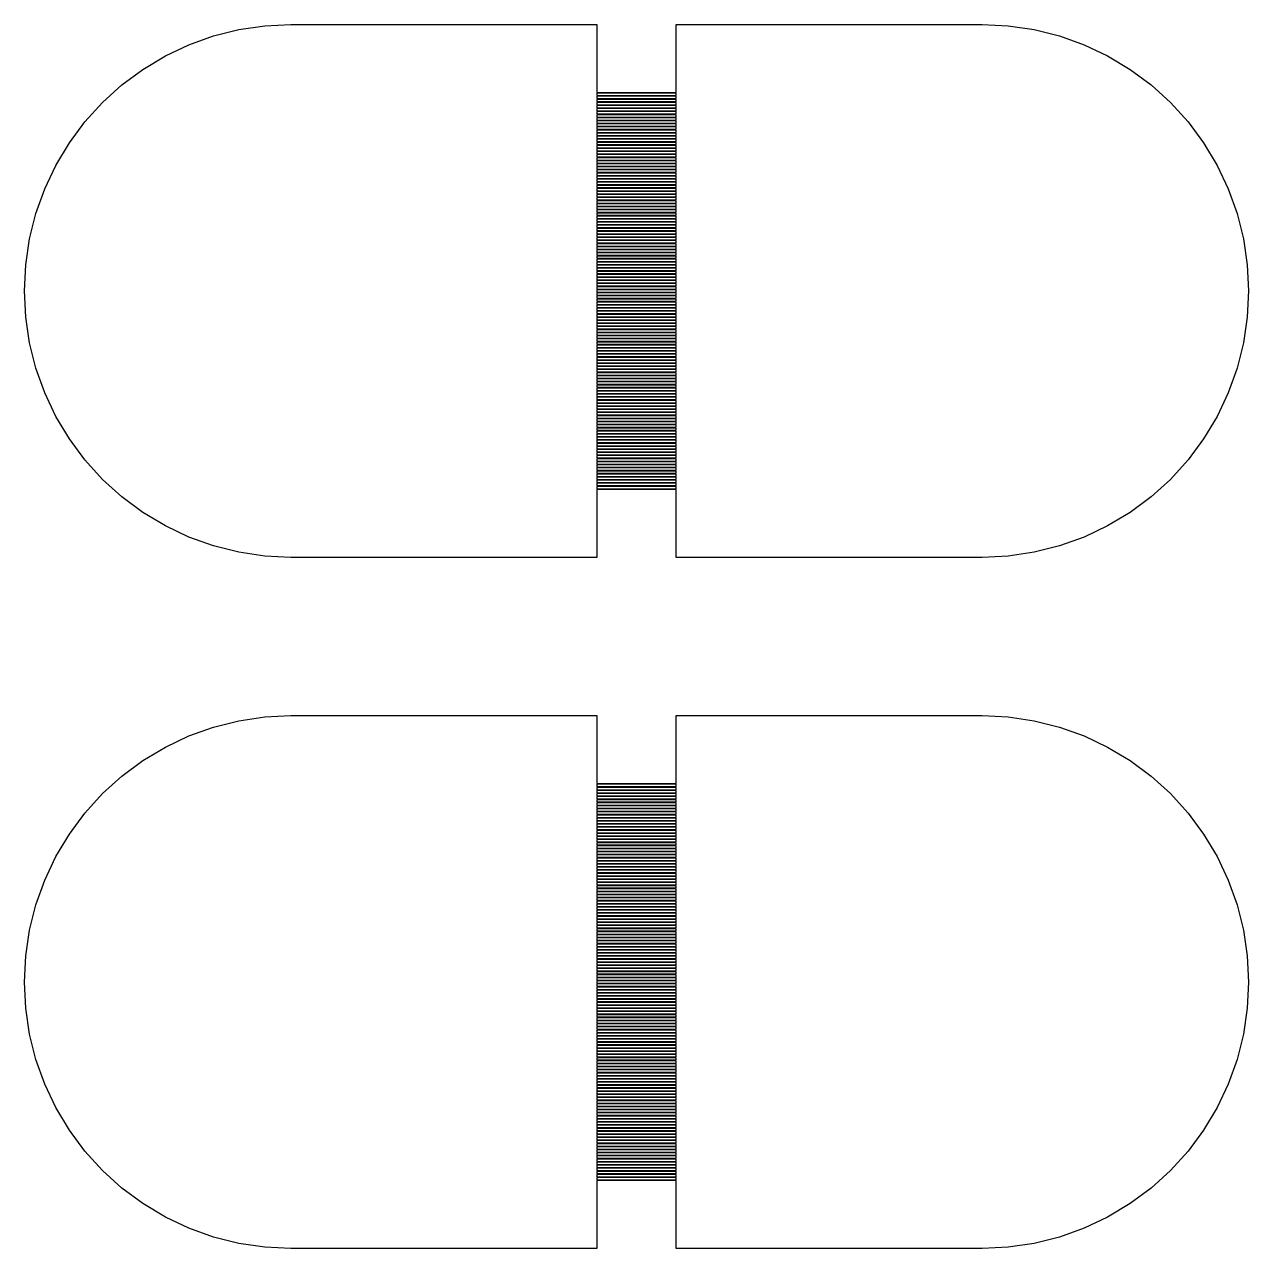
# Model space of a CAD drawing. Extents: x -21 to 129, y -39 to 111.
# Drawn here: x 19.03 to 34.97, y 1.03 to 16.97 of the extents above; entities that cross this region are included whole.
import ezdxf

# ---------------------------------------------------------------- set-up
doc = ezdxf.new("R2010")
doc.units = 0

msp = doc.modelspace()

# ---------------------------------------------------------------- linework, layer by layer
for p, q in [((21.4927, 16.8206), (21.823, 16.9033)), ((21.823, 16.9033), (22.1599, 16.9533)), ((22.1599, 16.9533), (22.5, 16.97)), ((22.5, 16.97), (26.485, 16.97)), ((26.485, 16.97), (26.485, 16.085)), ((27.515, 16.085), (27.515, 16.97)), ((27.515, 16.97), (31.5, 16.97)), ((31.5, 16.97), (31.8401, 16.9533)), ((31.8401, 16.9533), (32.177, 16.9033)), ((32.177, 16.9033), (32.5073, 16.8206)), ((21.1721, 16.7059), (21.4927, 16.8206)), ((32.5073, 16.8206), (32.8279, 16.7059)), ((20.8643, 16.5603), (21.1721, 16.7059)), ((32.8279, 16.7059), (33.1357, 16.5603)), ((20.5722, 16.3852), (20.8643, 16.5603)), ((33.1357, 16.5603), (33.4278, 16.3852)), ((20.2987, 16.1823), (20.5722, 16.3852)), ((33.4278, 16.3852), (33.7013, 16.1823)), ((20.0463, 15.9537), (20.2987, 16.1823)), ((33.7013, 16.1823), (33.9537, 15.9537)), ((19.8177, 15.7013), (20.0463, 15.9537)), ((26.485, 16.085), (27.515, 16.085)), ((27.515, 16.075), (26.485, 16.075)), ((26.485, 16.075), (26.485, 16.045)), ((26.485, 16.045), (27.515, 16.045)), ((27.515, 16.035), (26.485, 16.035)), ((26.485, 16.035), (26.485, 16.005)), ((26.485, 16.005), (27.515, 16.005)), ((27.515, 15.995), (26.485, 15.995)), ((26.485, 15.995), (26.485, 15.965)), ((26.485, 15.965), (27.515, 15.965)), ((27.515, 15.955), (26.485, 15.955)), ((26.485, 15.955), (26.485, 15.925)), ((27.515, 16.045), (27.515, 16.075)), ((27.515, 16.005), (27.515, 16.035)), ((27.515, 15.965), (27.515, 15.995)), ((27.515, 15.925), (27.515, 15.955)), ((33.9537, 15.9537), (34.1823, 15.7013)), ((26.485, 15.925), (27.515, 15.925)), ((27.515, 15.915), (26.485, 15.915)), ((26.485, 15.915), (26.485, 15.885)), ((26.485, 15.885), (27.515, 15.885)), ((27.515, 15.875), (26.485, 15.875)), ((26.485, 15.875), (26.485, 15.845)), ((26.485, 15.845), (27.515, 15.845)), ((27.515, 15.835), (26.485, 15.835)), ((26.485, 15.835), (26.485, 15.805)), ((26.485, 15.805), (27.515, 15.805)), ((27.515, 15.795), (26.485, 15.795)), ((26.485, 15.795), (26.485, 15.765)), ((27.515, 15.885), (27.515, 15.915)), ((27.515, 15.845), (27.515, 15.875)), ((27.515, 15.805), (27.515, 15.835)), ((27.515, 15.765), (27.515, 15.795)), ((19.6148, 15.4278), (19.8177, 15.7013)), ((26.485, 15.765), (27.515, 15.765)), ((27.515, 15.755), (26.485, 15.755)), ((26.485, 15.755), (26.485, 15.725)), ((26.485, 15.725), (27.515, 15.725)), ((27.515, 15.715), (26.485, 15.715)), ((26.485, 15.715), (26.485, 15.685)), ((26.485, 15.685), (27.515, 15.685)), ((27.515, 15.675), (26.485, 15.675)), ((26.485, 15.675), (26.485, 15.645)), ((26.485, 15.645), (27.515, 15.645)), ((27.515, 15.635), (26.485, 15.635)), ((26.485, 15.635), (26.485, 15.605)), ((27.515, 15.725), (27.515, 15.755)), ((27.515, 15.685), (27.515, 15.715)), ((27.515, 15.645), (27.515, 15.675)), ((27.515, 15.605), (27.515, 15.635)), ((34.1823, 15.7013), (34.3852, 15.4278)), ((26.485, 15.605), (27.515, 15.605)), ((27.515, 15.595), (26.485, 15.595)), ((26.485, 15.595), (26.485, 15.565)), ((26.485, 15.565), (27.515, 15.565)), ((27.515, 15.555), (26.485, 15.555)), ((26.485, 15.555), (26.485, 15.525)), ((26.485, 15.525), (27.515, 15.525)), ((27.515, 15.515), (26.485, 15.515)), ((26.485, 15.515), (26.485, 15.485)), ((26.485, 15.485), (27.515, 15.485)), ((27.515, 15.475), (26.485, 15.475)), ((26.485, 15.475), (26.485, 15.445)), ((27.515, 15.565), (27.515, 15.595)), ((27.515, 15.525), (27.515, 15.555)), ((27.515, 15.485), (27.515, 15.515)), ((27.515, 15.445), (27.515, 15.475)), ((19.4397, 15.1357), (19.6148, 15.4278)), ((26.485, 15.445), (27.515, 15.445)), ((27.515, 15.435), (26.485, 15.435)), ((26.485, 15.435), (26.485, 15.405)), ((26.485, 15.405), (27.515, 15.405)), ((27.515, 15.395), (26.485, 15.395)), ((26.485, 15.395), (26.485, 15.365)), ((26.485, 15.365), (27.515, 15.365)), ((27.515, 15.355), (26.485, 15.355)), ((26.485, 15.355), (26.485, 15.325)), ((26.485, 15.325), (27.515, 15.325)), ((27.515, 15.315), (26.485, 15.315)), ((26.485, 15.315), (26.485, 15.285)), ((27.515, 15.405), (27.515, 15.435)), ((27.515, 15.365), (27.515, 15.395)), ((27.515, 15.325), (27.515, 15.355)), ((27.515, 15.285), (27.515, 15.315)), ((34.3852, 15.4278), (34.5603, 15.1357)), ((26.485, 15.285), (27.515, 15.285)), ((27.515, 15.275), (26.485, 15.275)), ((26.485, 15.275), (26.485, 15.245)), ((26.485, 15.245), (27.515, 15.245)), ((27.515, 15.235), (26.485, 15.235)), ((26.485, 15.235), (26.485, 15.205)), ((26.485, 15.205), (27.515, 15.205)), ((27.515, 15.195), (26.485, 15.195)), ((26.485, 15.195), (26.485, 15.165)), ((26.485, 15.165), (27.515, 15.165)), ((27.515, 15.155), (26.485, 15.155)), ((26.485, 15.155), (26.485, 15.125)), ((27.515, 15.245), (27.515, 15.275)), ((27.515, 15.205), (27.515, 15.235)), ((27.515, 15.165), (27.515, 15.195)), ((27.515, 15.125), (27.515, 15.155)), ((19.2941, 14.8279), (19.4397, 15.1357)), ((26.485, 15.125), (27.515, 15.125)), ((27.515, 15.115), (26.485, 15.115)), ((26.485, 15.115), (26.485, 15.085)), ((26.485, 15.085), (27.515, 15.085)), ((27.515, 15.075), (26.485, 15.075)), ((26.485, 15.075), (26.485, 15.045)), ((26.485, 15.045), (27.515, 15.045)), ((27.515, 15.035), (26.485, 15.035)), ((26.485, 15.035), (26.485, 15.005)), ((26.485, 15.005), (27.515, 15.005)), ((27.515, 14.995), (26.485, 14.995)), ((26.485, 14.995), (26.485, 14.965)), ((27.515, 15.085), (27.515, 15.115)), ((27.515, 15.045), (27.515, 15.075)), ((27.515, 15.005), (27.515, 15.035)), ((27.515, 14.965), (27.515, 14.995)), ((34.5603, 15.1357), (34.7059, 14.8279)), ((19.1794, 14.5073), (19.2941, 14.8279)), ((26.485, 14.965), (27.515, 14.965)), ((27.515, 14.955), (26.485, 14.955)), ((26.485, 14.955), (26.485, 14.925)), ((26.485, 14.925), (27.515, 14.925)), ((27.515, 14.915), (26.485, 14.915)), ((26.485, 14.915), (26.485, 14.885)), ((26.485, 14.885), (27.515, 14.885)), ((27.515, 14.875), (26.485, 14.875)), ((26.485, 14.875), (26.485, 14.845)), ((26.485, 14.845), (27.515, 14.845)), ((27.515, 14.835), (26.485, 14.835)), ((26.485, 14.835), (26.485, 14.805)), ((27.515, 14.925), (27.515, 14.955)), ((27.515, 14.885), (27.515, 14.915)), ((27.515, 14.845), (27.515, 14.875)), ((27.515, 14.805), (27.515, 14.835)), ((34.7059, 14.8279), (34.8206, 14.5073)), ((26.485, 14.805), (27.515, 14.805)), ((27.515, 14.795), (26.485, 14.795)), ((26.485, 14.795), (26.485, 14.765)), ((26.485, 14.765), (27.515, 14.765)), ((27.515, 14.755), (26.485, 14.755)), ((26.485, 14.755), (26.485, 14.725)), ((26.485, 14.725), (27.515, 14.725)), ((27.515, 14.715), (26.485, 14.715)), ((26.485, 14.715), (26.485, 14.685)), ((26.485, 14.685), (27.515, 14.685)), ((27.515, 14.675), (26.485, 14.675)), ((26.485, 14.675), (26.485, 14.645)), ((27.515, 14.765), (27.515, 14.795)), ((27.515, 14.725), (27.515, 14.755)), ((27.515, 14.685), (27.515, 14.715)), ((27.515, 14.645), (27.515, 14.675)), ((19.0967, 14.177), (19.1794, 14.5073)), ((26.485, 14.645), (27.515, 14.645)), ((27.515, 14.635), (26.485, 14.635)), ((26.485, 14.635), (26.485, 14.605)), ((26.485, 14.605), (27.515, 14.605)), ((27.515, 14.595), (26.485, 14.595)), ((26.485, 14.595), (26.485, 14.565)), ((26.485, 14.565), (27.515, 14.565)), ((27.515, 14.555), (26.485, 14.555)), ((26.485, 14.555), (26.485, 14.525)), ((26.485, 14.525), (27.515, 14.525)), ((27.515, 14.515), (26.485, 14.515)), ((26.485, 14.515), (26.485, 14.485)), ((27.515, 14.605), (27.515, 14.635)), ((27.515, 14.565), (27.515, 14.595)), ((27.515, 14.525), (27.515, 14.555)), ((27.515, 14.485), (27.515, 14.515)), ((34.8206, 14.5073), (34.9033, 14.177)), ((26.485, 14.485), (27.515, 14.485)), ((27.515, 14.475), (26.485, 14.475)), ((26.485, 14.475), (26.485, 14.445)), ((26.485, 14.445), (27.515, 14.445)), ((27.515, 14.435), (26.485, 14.435)), ((26.485, 14.435), (26.485, 14.405)), ((26.485, 14.405), (27.515, 14.405)), ((27.515, 14.395), (26.485, 14.395)), ((26.485, 14.395), (26.485, 14.365)), ((26.485, 14.365), (27.515, 14.365)), ((27.515, 14.355), (26.485, 14.355)), ((26.485, 14.355), (26.485, 14.325)), ((27.515, 14.445), (27.515, 14.475)), ((27.515, 14.405), (27.515, 14.435)), ((27.515, 14.365), (27.515, 14.395)), ((27.515, 14.325), (27.515, 14.355)), ((26.485, 14.325), (27.515, 14.325)), ((27.515, 14.315), (26.485, 14.315)), ((26.485, 14.315), (26.485, 14.285)), ((26.485, 14.285), (27.515, 14.285)), ((27.515, 14.275), (26.485, 14.275)), ((26.485, 14.275), (26.485, 14.245)), ((26.485, 14.245), (27.515, 14.245)), ((27.515, 14.235), (26.485, 14.235)), ((26.485, 14.235), (26.485, 14.205)), ((26.485, 14.205), (27.515, 14.205)), ((27.515, 14.195), (26.485, 14.195)), ((26.485, 14.195), (26.485, 14.165)), ((27.515, 14.285), (27.515, 14.315)), ((27.515, 14.245), (27.515, 14.275)), ((27.515, 14.205), (27.515, 14.235)), ((27.515, 14.165), (27.515, 14.195)), ((19.0467, 13.8401), (19.0967, 14.177)), ((26.485, 14.165), (27.515, 14.165)), ((27.515, 14.155), (26.485, 14.155)), ((26.485, 14.155), (26.485, 14.125)), ((26.485, 14.125), (27.515, 14.125)), ((27.515, 14.115), (26.485, 14.115)), ((26.485, 14.115), (26.485, 14.085)), ((26.485, 14.085), (27.515, 14.085)), ((27.515, 14.075), (26.485, 14.075)), ((26.485, 14.075), (26.485, 14.045)), ((26.485, 14.045), (27.515, 14.045)), ((27.515, 14.035), (26.485, 14.035)), ((26.485, 14.035), (26.485, 14.005)), ((27.515, 14.125), (27.515, 14.155)), ((27.515, 14.085), (27.515, 14.115)), ((27.515, 14.045), (27.515, 14.075)), ((27.515, 14.005), (27.515, 14.035)), ((34.9033, 14.177), (34.9533, 13.8401)), ((26.485, 14.005), (27.515, 14.005)), ((27.515, 13.995), (26.485, 13.995)), ((26.485, 13.995), (26.485, 13.965)), ((26.485, 13.965), (27.515, 13.965)), ((27.515, 13.955), (26.485, 13.955)), ((26.485, 13.955), (26.485, 13.925)), ((26.485, 13.925), (27.515, 13.925)), ((27.515, 13.915), (26.485, 13.915)), ((26.485, 13.915), (26.485, 13.885)), ((26.485, 13.885), (27.515, 13.885)), ((27.515, 13.875), (26.485, 13.875)), ((26.485, 13.875), (26.485, 13.845)), ((27.515, 13.965), (27.515, 13.995)), ((27.515, 13.925), (27.515, 13.955)), ((27.515, 13.885), (27.515, 13.915)), ((27.515, 13.845), (27.515, 13.875)), ((19.03, 13.5), (19.0467, 13.8401)), ((26.485, 13.845), (27.515, 13.845)), ((27.515, 13.835), (26.485, 13.835)), ((26.485, 13.835), (26.485, 13.805)), ((26.485, 13.805), (27.515, 13.805)), ((27.515, 13.795), (26.485, 13.795)), ((26.485, 13.795), (26.485, 13.765)), ((26.485, 13.765), (27.515, 13.765)), ((27.515, 13.755), (26.485, 13.755)), ((26.485, 13.755), (26.485, 13.725)), ((26.485, 13.725), (27.515, 13.725)), ((27.515, 13.715), (26.485, 13.715)), ((26.485, 13.715), (26.485, 13.685)), ((27.515, 13.805), (27.515, 13.835)), ((27.515, 13.765), (27.515, 13.795)), ((27.515, 13.725), (27.515, 13.755)), ((27.515, 13.685), (27.515, 13.715)), ((34.9533, 13.8401), (34.97, 13.5)), ((26.485, 13.685), (27.515, 13.685)), ((27.515, 13.675), (26.485, 13.675)), ((26.485, 13.675), (26.485, 13.645)), ((26.485, 13.645), (27.515, 13.645)), ((27.515, 13.635), (26.485, 13.635)), ((26.485, 13.635), (26.485, 13.605)), ((26.485, 13.605), (27.515, 13.605)), ((27.515, 13.595), (26.485, 13.595)), ((26.485, 13.595), (26.485, 13.565)), ((26.485, 13.565), (27.515, 13.565)), ((27.515, 13.555), (26.485, 13.555)), ((26.485, 13.555), (26.485, 13.525)), ((27.515, 13.645), (27.515, 13.675)), ((27.515, 13.605), (27.515, 13.635)), ((27.515, 13.565), (27.515, 13.595)), ((27.515, 13.525), (27.515, 13.555)), ((19.0467, 13.1599), (19.03, 13.5)), ((26.485, 13.525), (27.515, 13.525)), ((27.515, 13.515), (26.485, 13.515)), ((26.485, 13.515), (26.485, 13.485)), ((26.485, 13.485), (27.515, 13.485)), ((27.515, 13.475), (26.485, 13.475)), ((26.485, 13.475), (26.485, 13.445)), ((26.485, 13.445), (27.515, 13.445)), ((27.515, 13.435), (26.485, 13.435)), ((26.485, 13.435), (26.485, 13.405)), ((26.485, 13.405), (27.515, 13.405)), ((27.515, 13.395), (26.485, 13.395)), ((26.485, 13.395), (26.485, 13.365)), ((27.515, 13.485), (27.515, 13.515)), ((27.515, 13.445), (27.515, 13.475)), ((27.515, 13.405), (27.515, 13.435)), ((27.515, 13.365), (27.515, 13.395)), ((34.97, 13.5), (34.9533, 13.1599)), ((26.485, 13.365), (27.515, 13.365)), ((27.515, 13.355), (26.485, 13.355)), ((26.485, 13.355), (26.485, 13.325)), ((26.485, 13.325), (27.515, 13.325)), ((27.515, 13.315), (26.485, 13.315)), ((26.485, 13.315), (26.485, 13.285)), ((26.485, 13.285), (27.515, 13.285)), ((27.515, 13.275), (26.485, 13.275)), ((26.485, 13.275), (26.485, 13.245)), ((26.485, 13.245), (27.515, 13.245)), ((27.515, 13.235), (26.485, 13.235)), ((26.485, 13.235), (26.485, 13.205)), ((27.515, 13.325), (27.515, 13.355)), ((27.515, 13.285), (27.515, 13.315)), ((27.515, 13.245), (27.515, 13.275)), ((27.515, 13.205), (27.515, 13.235)), ((19.0967, 12.823), (19.0467, 13.1599)), ((26.485, 13.205), (27.515, 13.205)), ((27.515, 13.195), (26.485, 13.195)), ((26.485, 13.195), (26.485, 13.165)), ((26.485, 13.165), (27.515, 13.165)), ((27.515, 13.155), (26.485, 13.155)), ((26.485, 13.155), (26.485, 13.125)), ((26.485, 13.125), (27.515, 13.125)), ((27.515, 13.115), (26.485, 13.115)), ((26.485, 13.115), (26.485, 13.085)), ((26.485, 13.085), (27.515, 13.085)), ((27.515, 13.075), (26.485, 13.075)), ((26.485, 13.075), (26.485, 13.045)), ((27.515, 13.165), (27.515, 13.195)), ((27.515, 13.125), (27.515, 13.155)), ((27.515, 13.085), (27.515, 13.115)), ((27.515, 13.045), (27.515, 13.075)), ((34.9533, 13.1599), (34.9033, 12.823)), ((26.485, 13.045), (27.515, 13.045)), ((27.515, 13.035), (26.485, 13.035)), ((26.485, 13.035), (26.485, 13.005)), ((26.485, 13.005), (27.515, 13.005)), ((27.515, 12.995), (26.485, 12.995)), ((26.485, 12.995), (26.485, 12.965)), ((26.485, 12.965), (27.515, 12.965)), ((27.515, 12.955), (26.485, 12.955)), ((26.485, 12.955), (26.485, 12.925)), ((26.485, 12.925), (27.515, 12.925)), ((27.515, 12.915), (26.485, 12.915)), ((26.485, 12.915), (26.485, 12.885)), ((27.515, 13.005), (27.515, 13.035)), ((27.515, 12.965), (27.515, 12.995)), ((27.515, 12.925), (27.515, 12.955)), ((27.515, 12.885), (27.515, 12.915)), ((19.1794, 12.4927), (19.0967, 12.823)), ((26.485, 12.885), (27.515, 12.885)), ((27.515, 12.875), (26.485, 12.875)), ((26.485, 12.875), (26.485, 12.845)), ((26.485, 12.845), (27.515, 12.845)), ((27.515, 12.835), (26.485, 12.835)), ((26.485, 12.835), (26.485, 12.805)), ((26.485, 12.805), (27.515, 12.805)), ((27.515, 12.795), (26.485, 12.795)), ((26.485, 12.795), (26.485, 12.765)), ((26.485, 12.765), (27.515, 12.765)), ((27.515, 12.755), (26.485, 12.755)), ((26.485, 12.755), (26.485, 12.725)), ((27.515, 12.845), (27.515, 12.875)), ((27.515, 12.805), (27.515, 12.835)), ((27.515, 12.765), (27.515, 12.795)), ((27.515, 12.725), (27.515, 12.755)), ((34.9033, 12.823), (34.8206, 12.4927)), ((26.485, 12.725), (27.515, 12.725)), ((27.515, 12.715), (26.485, 12.715)), ((26.485, 12.715), (26.485, 12.685)), ((26.485, 12.685), (27.515, 12.685)), ((27.515, 12.675), (26.485, 12.675)), ((26.485, 12.675), (26.485, 12.645)), ((26.485, 12.645), (27.515, 12.645)), ((27.515, 12.635), (26.485, 12.635)), ((26.485, 12.635), (26.485, 12.605)), ((26.485, 12.605), (27.515, 12.605)), ((27.515, 12.595), (26.485, 12.595)), ((26.485, 12.595), (26.485, 12.565)), ((27.515, 12.685), (27.515, 12.715)), ((27.515, 12.645), (27.515, 12.675)), ((27.515, 12.605), (27.515, 12.635)), ((27.515, 12.565), (27.515, 12.595)), ((19.2941, 12.1721), (19.1794, 12.4927)), ((26.485, 12.565), (27.515, 12.565)), ((27.515, 12.555), (26.485, 12.555)), ((26.485, 12.555), (26.485, 12.525)), ((26.485, 12.525), (27.515, 12.525)), ((27.515, 12.515), (26.485, 12.515)), ((26.485, 12.515), (26.485, 12.485)), ((26.485, 12.485), (27.515, 12.485)), ((27.515, 12.475), (26.485, 12.475)), ((26.485, 12.475), (26.485, 12.445)), ((26.485, 12.445), (27.515, 12.445)), ((27.515, 12.435), (26.485, 12.435)), ((26.485, 12.435), (26.485, 12.405)), ((27.515, 12.525), (27.515, 12.555)), ((27.515, 12.485), (27.515, 12.515)), ((27.515, 12.445), (27.515, 12.475)), ((27.515, 12.405), (27.515, 12.435)), ((34.8206, 12.4927), (34.7059, 12.1721)), ((26.485, 12.405), (27.515, 12.405)), ((27.515, 12.395), (26.485, 12.395)), ((26.485, 12.395), (26.485, 12.365)), ((26.485, 12.365), (27.515, 12.365)), ((27.515, 12.355), (26.485, 12.355)), ((26.485, 12.355), (26.485, 12.325)), ((26.485, 12.325), (27.515, 12.325)), ((27.515, 12.315), (26.485, 12.315)), ((26.485, 12.315), (26.485, 12.285)), ((26.485, 12.285), (27.515, 12.285)), ((27.515, 12.275), (26.485, 12.275)), ((26.485, 12.275), (26.485, 12.245)), ((27.515, 12.365), (27.515, 12.395)), ((27.515, 12.325), (27.515, 12.355)), ((27.515, 12.285), (27.515, 12.315)), ((27.515, 12.245), (27.515, 12.275)), ((19.4397, 11.8643), (19.2941, 12.1721)), ((26.485, 12.245), (27.515, 12.245)), ((27.515, 12.235), (26.485, 12.235)), ((26.485, 12.235), (26.485, 12.205)), ((26.485, 12.205), (27.515, 12.205)), ((27.515, 12.195), (26.485, 12.195)), ((26.485, 12.195), (26.485, 12.165)), ((26.485, 12.165), (27.515, 12.165)), ((27.515, 12.155), (26.485, 12.155)), ((26.485, 12.155), (26.485, 12.125)), ((26.485, 12.125), (27.515, 12.125)), ((27.515, 12.115), (26.485, 12.115)), ((26.485, 12.115), (26.485, 12.085)), ((27.515, 12.205), (27.515, 12.235)), ((27.515, 12.165), (27.515, 12.195)), ((27.515, 12.125), (27.515, 12.155)), ((27.515, 12.085), (27.515, 12.115)), ((34.7059, 12.1721), (34.5603, 11.8643)), ((26.485, 12.085), (27.515, 12.085)), ((27.515, 12.075), (26.485, 12.075)), ((26.485, 12.075), (26.485, 12.045)), ((26.485, 12.045), (27.515, 12.045)), ((27.515, 12.035), (26.485, 12.035)), ((26.485, 12.035), (26.485, 12.005)), ((26.485, 12.005), (27.515, 12.005)), ((27.515, 11.995), (26.485, 11.995)), ((26.485, 11.995), (26.485, 11.965)), ((26.485, 11.965), (27.515, 11.965)), ((27.515, 11.955), (26.485, 11.955)), ((26.485, 11.955), (26.485, 11.925)), ((27.515, 12.045), (27.515, 12.075)), ((27.515, 12.005), (27.515, 12.035)), ((27.515, 11.965), (27.515, 11.995)), ((27.515, 11.925), (27.515, 11.955)), ((19.6148, 11.5722), (19.4397, 11.8643)), ((26.485, 11.925), (27.515, 11.925)), ((27.515, 11.915), (26.485, 11.915)), ((26.485, 11.915), (26.485, 11.885)), ((26.485, 11.885), (27.515, 11.885)), ((27.515, 11.875), (26.485, 11.875)), ((26.485, 11.875), (26.485, 11.845)), ((26.485, 11.845), (27.515, 11.845)), ((27.515, 11.835), (26.485, 11.835)), ((26.485, 11.835), (26.485, 11.805)), ((26.485, 11.805), (27.515, 11.805)), ((27.515, 11.885), (27.515, 11.915)), ((27.515, 11.845), (27.515, 11.875)), ((27.515, 11.805), (27.515, 11.835)), ((34.5603, 11.8643), (34.3852, 11.5722)), ((27.515, 11.795), (26.485, 11.795)), ((26.485, 11.795), (26.485, 11.765)), ((26.485, 11.765), (27.515, 11.765)), ((27.515, 11.755), (26.485, 11.755)), ((26.485, 11.755), (26.485, 11.725)), ((26.485, 11.725), (27.515, 11.725)), ((27.515, 11.715), (26.485, 11.715)), ((26.485, 11.715), (26.485, 11.685)), ((26.485, 11.685), (27.515, 11.685)), ((27.515, 11.675), (26.485, 11.675)), ((26.485, 11.675), (26.485, 11.645)), ((26.485, 11.645), (27.515, 11.645)), ((27.515, 11.765), (27.515, 11.795)), ((27.515, 11.725), (27.515, 11.755)), ((27.515, 11.685), (27.515, 11.715)), ((27.515, 11.645), (27.515, 11.675)), ((19.8177, 11.2987), (19.6148, 11.5722)), ((27.515, 11.635), (26.485, 11.635)), ((26.485, 11.635), (26.485, 11.605)), ((26.485, 11.605), (27.515, 11.605)), ((27.515, 11.595), (26.485, 11.595)), ((26.485, 11.595), (26.485, 11.565)), ((26.485, 11.565), (27.515, 11.565)), ((27.515, 11.555), (26.485, 11.555)), ((26.485, 11.555), (26.485, 11.525)), ((26.485, 11.525), (27.515, 11.525)), ((27.515, 11.515), (26.485, 11.515)), ((26.485, 11.515), (26.485, 11.485)), ((26.485, 11.485), (27.515, 11.485)), ((27.515, 11.605), (27.515, 11.635)), ((27.515, 11.565), (27.515, 11.595)), ((27.515, 11.525), (27.515, 11.555)), ((27.515, 11.485), (27.515, 11.515)), ((34.3852, 11.5722), (34.1823, 11.2987)), ((27.515, 11.475), (26.485, 11.475)), ((26.485, 11.475), (26.485, 11.445)), ((26.485, 11.445), (27.515, 11.445)), ((27.515, 11.435), (26.485, 11.435)), ((26.485, 11.435), (26.485, 11.405)), ((26.485, 11.405), (27.515, 11.405)), ((27.515, 11.395), (26.485, 11.395)), ((26.485, 11.395), (26.485, 11.365)), ((26.485, 11.365), (27.515, 11.365)), ((27.515, 11.355), (26.485, 11.355)), ((26.485, 11.355), (26.485, 11.325)), ((26.485, 11.325), (27.515, 11.325)), ((27.515, 11.445), (27.515, 11.475)), ((27.515, 11.405), (27.515, 11.435)), ((27.515, 11.365), (27.515, 11.395)), ((27.515, 11.325), (27.515, 11.355)), ((20.0463, 11.0463), (19.8177, 11.2987)), ((27.515, 11.315), (26.485, 11.315)), ((26.485, 11.315), (26.485, 11.285)), ((26.485, 11.285), (27.515, 11.285)), ((27.515, 11.275), (26.485, 11.275)), ((26.485, 11.275), (26.485, 11.245)), ((26.485, 11.245), (27.515, 11.245)), ((27.515, 11.235), (26.485, 11.235)), ((26.485, 11.235), (26.485, 11.205)), ((26.485, 11.205), (27.515, 11.205)), ((27.515, 11.195), (26.485, 11.195)), ((26.485, 11.195), (26.485, 11.165)), ((26.485, 11.165), (27.515, 11.165)), ((27.515, 11.285), (27.515, 11.315)), ((27.515, 11.245), (27.515, 11.275)), ((27.515, 11.205), (27.515, 11.235)), ((27.515, 11.165), (27.515, 11.195)), ((34.1823, 11.2987), (33.9537, 11.0463)), ((20.2987, 10.8177), (20.0463, 11.0463)), ((27.515, 11.155), (26.485, 11.155)), ((26.485, 11.155), (26.485, 11.125)), ((26.485, 11.125), (27.515, 11.125)), ((27.515, 11.115), (26.485, 11.115)), ((26.485, 11.115), (26.485, 11.085)), ((26.485, 11.085), (27.515, 11.085)), ((27.515, 11.075), (26.485, 11.075)), ((26.485, 11.075), (26.485, 11.045)), ((26.485, 11.045), (27.515, 11.045)), ((27.515, 11.035), (26.485, 11.035)), ((26.485, 11.035), (26.485, 11.005)), ((26.485, 11.005), (27.515, 11.005)), ((27.515, 11.125), (27.515, 11.155)), ((27.515, 11.085), (27.515, 11.115)), ((27.515, 11.045), (27.515, 11.075)), ((27.515, 11.005), (27.515, 11.035)), ((33.9537, 11.0463), (33.7013, 10.8177)), ((27.515, 10.995), (26.485, 10.995)), ((26.485, 10.995), (26.485, 10.965)), ((26.485, 10.965), (27.515, 10.965)), ((27.515, 10.955), (26.485, 10.955)), ((26.485, 10.955), (26.485, 10.925)), ((26.485, 10.925), (27.515, 10.925)), ((27.515, 10.915), (26.485, 10.915)), ((26.485, 10.915), (26.485, 10.03)), ((27.515, 10.965), (27.515, 10.995)), ((27.515, 10.925), (27.515, 10.955)), ((27.515, 10.03), (27.515, 10.915)), ((20.5722, 10.6148), (20.2987, 10.8177)), ((33.7013, 10.8177), (33.4278, 10.6148)), ((20.8643, 10.4397), (20.5722, 10.6148)), ((33.4278, 10.6148), (33.1357, 10.4397)), ((21.1721, 10.2941), (20.8643, 10.4397)), ((33.1357, 10.4397), (32.8279, 10.2941)), ((21.4927, 10.1794), (21.1721, 10.2941)), ((32.8279, 10.2941), (32.5073, 10.1794)), ((21.823, 10.0967), (21.4927, 10.1794)), ((22.1599, 10.0467), (21.823, 10.0967)), ((22.5, 10.03), (22.1599, 10.0467)), ((31.8401, 10.0467), (31.5, 10.03)), ((32.177, 10.0967), (31.8401, 10.0467)), ((32.5073, 10.1794), (32.177, 10.0967)), ((26.485, 10.03), (22.5, 10.03)), ((31.5, 10.03), (27.515, 10.03)), ((21.1721, 7.70586), (21.4927, 7.82057)), ((21.4927, 7.82057), (21.823, 7.90332)), ((21.823, 7.90332), (22.1599, 7.95328)), ((22.1599, 7.95328), (22.5, 7.96999)), ((22.5, 7.96999), (26.485, 7.96999)), ((26.485, 7.96999), (26.485, 7.08499)), ((27.515, 7.08499), (27.515, 7.96999)), ((27.515, 7.96999), (31.5, 7.96999)), ((31.5, 7.96999), (31.8401, 7.95328)), ((31.8401, 7.95328), (32.177, 7.90332)), ((32.177, 7.90332), (32.5073, 7.82057)), ((32.5073, 7.82057), (32.8279, 7.70586)), ((20.8643, 7.56026), (21.1721, 7.70586)), ((32.8279, 7.70586), (33.1357, 7.56026)), ((20.5722, 7.38519), (20.8643, 7.56026)), ((33.1357, 7.56026), (33.4278, 7.38519)), ((20.2987, 7.18234), (20.5722, 7.38519)), ((33.4278, 7.38519), (33.7013, 7.18234)), ((20.0463, 6.95366), (20.2987, 7.18234)), ((33.7013, 7.18234), (33.9537, 6.95366)), ((26.485, 7.08499), (27.515, 7.08499)), ((27.515, 7.075), (26.485, 7.075)), ((26.485, 7.075), (26.485, 7.045)), ((26.485, 7.045), (27.515, 7.045)), ((27.515, 7.03499), (26.485, 7.03499)), ((26.485, 7.03499), (26.485, 7.00499)), ((27.515, 7.045), (27.515, 7.075)), ((27.515, 7.00499), (27.515, 7.03499)), ((19.8177, 6.70134), (20.0463, 6.95366)), ((26.485, 7.00499), (27.515, 7.00499)), ((27.515, 6.995), (26.485, 6.995)), ((26.485, 6.995), (26.485, 6.965)), ((26.485, 6.965), (27.515, 6.965)), ((27.515, 6.95499), (26.485, 6.95499)), ((26.485, 6.95499), (26.485, 6.92499)), ((26.485, 6.92499), (27.515, 6.92499)), ((27.515, 6.91499), (26.485, 6.91499)), ((26.485, 6.91499), (26.485, 6.88499)), ((26.485, 6.88499), (27.515, 6.88499)), ((27.515, 6.875), (26.485, 6.875)), ((26.485, 6.875), (26.485, 6.84499)), ((27.515, 6.965), (27.515, 6.995)), ((27.515, 6.92499), (27.515, 6.95499)), ((27.515, 6.88499), (27.515, 6.91499)), ((27.515, 6.84499), (27.515, 6.875)), ((33.9537, 6.95366), (34.1823, 6.70134)), ((19.6148, 6.42783), (19.8177, 6.70134)), ((26.485, 6.84499), (27.515, 6.84499)), ((27.515, 6.83499), (26.485, 6.83499)), ((26.485, 6.83499), (26.485, 6.80499)), ((26.485, 6.80499), (27.515, 6.80499)), ((27.515, 6.795), (26.485, 6.795)), ((26.485, 6.795), (26.485, 6.765)), ((26.485, 6.765), (27.515, 6.765)), ((27.515, 6.75499), (26.485, 6.75499)), ((26.485, 6.75499), (26.485, 6.72499)), ((26.485, 6.72499), (27.515, 6.72499)), ((27.515, 6.715), (26.485, 6.715)), ((26.485, 6.715), (26.485, 6.685)), ((27.515, 6.80499), (27.515, 6.83499)), ((27.515, 6.765), (27.515, 6.795)), ((27.515, 6.72499), (27.515, 6.75499)), ((27.515, 6.685), (27.515, 6.715)), ((34.1823, 6.70134), (34.3852, 6.42783)), ((26.485, 6.685), (27.515, 6.685)), ((27.515, 6.67499), (26.485, 6.67499)), ((26.485, 6.67499), (26.485, 6.64499)), ((26.485, 6.64499), (27.515, 6.64499)), ((27.515, 6.63499), (26.485, 6.63499)), ((26.485, 6.63499), (26.485, 6.605)), ((26.485, 6.605), (27.515, 6.605)), ((27.515, 6.59499), (26.485, 6.59499)), ((26.485, 6.59499), (26.485, 6.56499)), ((26.485, 6.56499), (27.515, 6.56499)), ((27.515, 6.55499), (26.485, 6.55499)), ((26.485, 6.55499), (26.485, 6.52499)), ((27.515, 6.64499), (27.515, 6.67499)), ((27.515, 6.605), (27.515, 6.63499)), ((27.515, 6.56499), (27.515, 6.59499)), ((27.515, 6.52499), (27.515, 6.55499)), ((19.4397, 6.13574), (19.6148, 6.42783)), ((26.485, 6.52499), (27.515, 6.52499)), ((27.515, 6.515), (26.485, 6.515)), ((26.485, 6.515), (26.485, 6.48499)), ((26.485, 6.48499), (27.515, 6.48499)), ((27.515, 6.47499), (26.485, 6.47499)), ((26.485, 6.47499), (26.485, 6.44499)), ((26.485, 6.44499), (27.515, 6.44499)), ((27.515, 6.435), (26.485, 6.435)), ((26.485, 6.435), (26.485, 6.405)), ((26.485, 6.405), (27.515, 6.405)), ((27.515, 6.39499), (26.485, 6.39499)), ((26.485, 6.39499), (26.485, 6.36499)), ((27.515, 6.48499), (27.515, 6.515)), ((27.515, 6.44499), (27.515, 6.47499)), ((27.515, 6.405), (27.515, 6.435)), ((27.515, 6.36499), (27.515, 6.39499)), ((34.3852, 6.42783), (34.5603, 6.13574)), ((26.485, 6.36499), (27.515, 6.36499)), ((27.515, 6.355), (26.485, 6.355)), ((26.485, 6.355), (26.485, 6.325)), ((26.485, 6.325), (27.515, 6.325)), ((27.515, 6.31499), (26.485, 6.31499)), ((26.485, 6.31499), (26.485, 6.28499)), ((26.485, 6.28499), (27.515, 6.28499)), ((27.515, 6.27499), (26.485, 6.27499)), ((26.485, 6.27499), (26.485, 6.245)), ((26.485, 6.245), (27.515, 6.245)), ((27.515, 6.23499), (26.485, 6.23499)), ((26.485, 6.23499), (26.485, 6.20499)), ((27.515, 6.325), (27.515, 6.355)), ((27.515, 6.28499), (27.515, 6.31499)), ((27.515, 6.245), (27.515, 6.27499)), ((27.515, 6.20499), (27.515, 6.23499)), ((19.2941, 5.82791), (19.4397, 6.13574)), ((26.485, 6.20499), (27.515, 6.20499)), ((27.515, 6.19499), (26.485, 6.19499)), ((26.485, 6.19499), (26.485, 6.16499)), ((26.485, 6.16499), (27.515, 6.16499)), ((27.515, 6.155), (26.485, 6.155)), ((26.485, 6.155), (26.485, 6.125)), ((26.485, 6.125), (27.515, 6.125)), ((27.515, 6.11499), (26.485, 6.11499)), ((26.485, 6.11499), (26.485, 6.08499)), ((26.485, 6.08499), (27.515, 6.08499)), ((27.515, 6.075), (26.485, 6.075)), ((26.485, 6.075), (26.485, 6.045)), ((27.515, 6.16499), (27.515, 6.19499)), ((27.515, 6.125), (27.515, 6.155)), ((27.515, 6.08499), (27.515, 6.11499)), ((27.515, 6.045), (27.515, 6.075)), ((34.5603, 6.13574), (34.7059, 5.82791)), ((26.485, 6.045), (27.515, 6.045)), ((27.515, 6.03499), (26.485, 6.03499)), ((26.485, 6.03499), (26.485, 6.00499)), ((26.485, 6.00499), (27.515, 6.00499)), ((27.515, 5.995), (26.485, 5.995)), ((26.485, 5.995), (26.485, 5.965)), ((26.485, 5.965), (27.515, 5.965)), ((27.515, 5.95499), (26.485, 5.95499)), ((26.485, 5.95499), (26.485, 5.92499)), ((26.485, 5.92499), (27.515, 5.92499)), ((27.515, 5.91499), (26.485, 5.91499)), ((26.485, 5.91499), (26.485, 5.88499)), ((27.515, 6.00499), (27.515, 6.03499)), ((27.515, 5.965), (27.515, 5.995)), ((27.515, 5.92499), (27.515, 5.95499)), ((27.515, 5.88499), (27.515, 5.91499)), ((19.1794, 5.50728), (19.2941, 5.82791)), ((26.485, 5.88499), (27.515, 5.88499)), ((27.515, 5.875), (26.485, 5.875)), ((26.485, 5.875), (26.485, 5.84499)), ((26.485, 5.84499), (27.515, 5.84499)), ((27.515, 5.83499), (26.485, 5.83499)), ((26.485, 5.83499), (26.485, 5.80499)), ((26.485, 5.80499), (27.515, 5.80499)), ((27.515, 5.795), (26.485, 5.795)), ((26.485, 5.795), (26.485, 5.765)), ((26.485, 5.765), (27.515, 5.765)), ((27.515, 5.75499), (26.485, 5.75499)), ((26.485, 5.75499), (26.485, 5.72499)), ((27.515, 5.84499), (27.515, 5.875)), ((27.515, 5.80499), (27.515, 5.83499)), ((27.515, 5.765), (27.515, 5.795)), ((27.515, 5.72499), (27.515, 5.75499)), ((34.7059, 5.82791), (34.8206, 5.50728)), ((26.485, 5.72499), (27.515, 5.72499)), ((27.515, 5.715), (26.485, 5.715)), ((26.485, 5.715), (26.485, 5.685)), ((26.485, 5.685), (27.515, 5.685)), ((27.515, 5.67499), (26.485, 5.67499)), ((26.485, 5.67499), (26.485, 5.64499)), ((26.485, 5.64499), (27.515, 5.64499)), ((27.515, 5.63499), (26.485, 5.63499)), ((26.485, 5.63499), (26.485, 5.605)), ((26.485, 5.605), (27.515, 5.605)), ((27.515, 5.59499), (26.485, 5.59499)), ((26.485, 5.59499), (26.485, 5.56499)), ((27.515, 5.685), (27.515, 5.715)), ((27.515, 5.64499), (27.515, 5.67499)), ((27.515, 5.605), (27.515, 5.63499)), ((27.515, 5.56499), (27.515, 5.59499)), ((19.0967, 5.17696), (19.1794, 5.50728)), ((26.485, 5.56499), (27.515, 5.56499)), ((27.515, 5.55499), (26.485, 5.55499)), ((26.485, 5.55499), (26.485, 5.52499)), ((26.485, 5.52499), (27.515, 5.52499)), ((27.515, 5.515), (26.485, 5.515)), ((26.485, 5.515), (26.485, 5.48499)), ((26.485, 5.48499), (27.515, 5.48499)), ((27.515, 5.47499), (26.485, 5.47499)), ((26.485, 5.47499), (26.485, 5.44499)), ((26.485, 5.44499), (27.515, 5.44499)), ((27.515, 5.435), (26.485, 5.435)), ((26.485, 5.435), (26.485, 5.405)), ((27.515, 5.52499), (27.515, 5.55499)), ((27.515, 5.48499), (27.515, 5.515)), ((27.515, 5.44499), (27.515, 5.47499)), ((27.515, 5.405), (27.515, 5.435)), ((34.8206, 5.50728), (34.9033, 5.17696)), ((26.485, 5.405), (27.515, 5.405)), ((27.515, 5.39499), (26.485, 5.39499)), ((26.485, 5.39499), (26.485, 5.36499)), ((26.485, 5.36499), (27.515, 5.36499)), ((27.515, 5.355), (26.485, 5.355)), ((26.485, 5.355), (26.485, 5.325)), ((26.485, 5.325), (27.515, 5.325)), ((27.515, 5.31499), (26.485, 5.31499)), ((26.485, 5.31499), (26.485, 5.28499)), ((26.485, 5.28499), (27.515, 5.28499)), ((27.515, 5.27499), (26.485, 5.27499)), ((26.485, 5.27499), (26.485, 5.245)), ((27.515, 5.36499), (27.515, 5.39499)), ((27.515, 5.325), (27.515, 5.355)), ((27.515, 5.28499), (27.515, 5.31499)), ((27.515, 5.245), (27.515, 5.27499)), ((19.0467, 4.84012), (19.0967, 5.17696)), ((26.485, 5.245), (27.515, 5.245)), ((27.515, 5.23499), (26.485, 5.23499)), ((26.485, 5.23499), (26.485, 5.20499)), ((26.485, 5.20499), (27.515, 5.20499)), ((27.515, 5.19499), (26.485, 5.19499)), ((26.485, 5.19499), (26.485, 5.16499)), ((26.485, 5.16499), (27.515, 5.16499)), ((27.515, 5.155), (26.485, 5.155)), ((26.485, 5.155), (26.485, 5.125)), ((26.485, 5.125), (27.515, 5.125)), ((27.515, 5.11499), (26.485, 5.11499)), ((26.485, 5.11499), (26.485, 5.08499)), ((27.515, 5.20499), (27.515, 5.23499)), ((27.515, 5.16499), (27.515, 5.19499)), ((27.515, 5.125), (27.515, 5.155)), ((27.515, 5.08499), (27.515, 5.11499)), ((34.9033, 5.17696), (34.9533, 4.84012)), ((26.485, 5.08499), (27.515, 5.08499)), ((27.515, 5.075), (26.485, 5.075)), ((26.485, 5.075), (26.485, 5.045)), ((26.485, 5.045), (27.515, 5.045)), ((27.515, 5.03499), (26.485, 5.03499)), ((26.485, 5.03499), (26.485, 5.00499)), ((26.485, 5.00499), (27.515, 5.00499)), ((27.515, 4.995), (26.485, 4.995)), ((26.485, 4.995), (26.485, 4.965)), ((26.485, 4.965), (27.515, 4.965)), ((27.515, 4.95499), (26.485, 4.95499)), ((26.485, 4.95499), (26.485, 4.92499)), ((27.515, 5.045), (27.515, 5.075)), ((27.515, 5.00499), (27.515, 5.03499)), ((27.515, 4.965), (27.515, 4.995)), ((27.515, 4.92499), (27.515, 4.95499)), ((19.03, 4.5), (19.0467, 4.84012)), ((26.485, 4.92499), (27.515, 4.92499)), ((27.515, 4.91499), (26.485, 4.91499)), ((26.485, 4.91499), (26.485, 4.88499)), ((26.485, 4.88499), (27.515, 4.88499)), ((27.515, 4.875), (26.485, 4.875)), ((26.485, 4.875), (26.485, 4.84499)), ((26.485, 4.84499), (27.515, 4.84499)), ((27.515, 4.83499), (26.485, 4.83499)), ((26.485, 4.83499), (26.485, 4.80499)), ((26.485, 4.80499), (27.515, 4.80499)), ((27.515, 4.795), (26.485, 4.795)), ((26.485, 4.795), (26.485, 4.765)), ((27.515, 4.88499), (27.515, 4.91499)), ((27.515, 4.84499), (27.515, 4.875)), ((27.515, 4.80499), (27.515, 4.83499)), ((27.515, 4.765), (27.515, 4.795)), ((34.9533, 4.84012), (34.97, 4.5)), ((26.485, 4.765), (27.515, 4.765)), ((27.515, 4.75499), (26.485, 4.75499)), ((26.485, 4.75499), (26.485, 4.72499)), ((26.485, 4.72499), (27.515, 4.72499)), ((27.515, 4.715), (26.485, 4.715)), ((26.485, 4.715), (26.485, 4.685)), ((26.485, 4.685), (27.515, 4.685)), ((27.515, 4.67499), (26.485, 4.67499)), ((26.485, 4.67499), (26.485, 4.64499)), ((26.485, 4.64499), (27.515, 4.64499)), ((27.515, 4.63499), (26.485, 4.63499)), ((26.485, 4.63499), (26.485, 4.605)), ((27.515, 4.72499), (27.515, 4.75499)), ((27.515, 4.685), (27.515, 4.715)), ((27.515, 4.64499), (27.515, 4.67499)), ((27.515, 4.605), (27.515, 4.63499)), ((19.0467, 4.15988), (19.03, 4.5)), ((26.485, 4.605), (27.515, 4.605)), ((27.515, 4.59499), (26.485, 4.59499)), ((26.485, 4.59499), (26.485, 4.56499)), ((26.485, 4.56499), (27.515, 4.56499)), ((27.515, 4.55499), (26.485, 4.55499)), ((26.485, 4.55499), (26.485, 4.52499)), ((26.485, 4.52499), (27.515, 4.52499)), ((27.515, 4.515), (26.485, 4.515)), ((26.485, 4.515), (26.485, 4.485)), ((26.485, 4.485), (27.515, 4.485)), ((27.515, 4.47501), (26.485, 4.47501)), ((26.485, 4.47501), (26.485, 4.44501)), ((27.515, 4.56499), (27.515, 4.59499)), ((27.515, 4.52499), (27.515, 4.55499)), ((27.515, 4.485), (27.515, 4.515)), ((27.515, 4.44501), (27.515, 4.47501)), ((34.97, 4.5), (34.9533, 4.15988)), ((26.485, 4.44501), (27.515, 4.44501)), ((27.515, 4.43501), (26.485, 4.43501)), ((26.485, 4.43501), (26.485, 4.40501)), ((26.485, 4.40501), (27.515, 4.40501)), ((27.515, 4.395), (26.485, 4.395)), ((26.485, 4.395), (26.485, 4.36501)), ((26.485, 4.36501), (27.515, 4.36501)), ((27.515, 4.35501), (26.485, 4.35501)), ((26.485, 4.35501), (26.485, 4.32501)), ((26.485, 4.32501), (27.515, 4.32501)), ((27.515, 4.315), (26.485, 4.315)), ((26.485, 4.315), (26.485, 4.285)), ((27.515, 4.40501), (27.515, 4.43501)), ((27.515, 4.36501), (27.515, 4.395)), ((27.515, 4.32501), (27.515, 4.35501)), ((27.515, 4.285), (27.515, 4.315)), ((19.0967, 3.82304), (19.0467, 4.15988)), ((26.485, 4.285), (27.515, 4.285)), ((27.515, 4.27501), (26.485, 4.27501)), ((26.485, 4.27501), (26.485, 4.24501)), ((26.485, 4.24501), (27.515, 4.24501)), ((27.515, 4.235), (26.485, 4.235)), ((26.485, 4.235), (26.485, 4.205)), ((26.485, 4.205), (27.515, 4.205)), ((27.515, 4.19501), (26.485, 4.19501)), ((26.485, 4.19501), (26.485, 4.16501)), ((26.485, 4.16501), (27.515, 4.16501)), ((27.515, 4.15501), (26.485, 4.15501)), ((26.485, 4.15501), (26.485, 4.125)), ((27.515, 4.24501), (27.515, 4.27501)), ((27.515, 4.205), (27.515, 4.235)), ((27.515, 4.16501), (27.515, 4.19501)), ((27.515, 4.125), (27.515, 4.15501)), ((34.9533, 4.15988), (34.9033, 3.82304)), ((26.485, 4.125), (27.515, 4.125)), ((27.515, 4.11501), (26.485, 4.11501)), ((26.485, 4.11501), (26.485, 4.08501)), ((26.485, 4.08501), (27.515, 4.08501)), ((27.515, 4.07501), (26.485, 4.07501)), ((26.485, 4.07501), (26.485, 4.04501)), ((26.485, 4.04501), (27.515, 4.04501)), ((27.515, 4.035), (26.485, 4.035)), ((26.485, 4.035), (26.485, 4.005)), ((26.485, 4.005), (27.515, 4.005)), ((27.515, 3.99501), (26.485, 3.99501)), ((26.485, 3.99501), (26.485, 3.96501)), ((27.515, 4.08501), (27.515, 4.11501)), ((27.515, 4.04501), (27.515, 4.07501)), ((27.515, 4.005), (27.515, 4.035)), ((27.515, 3.96501), (27.515, 3.99501)), ((26.485, 3.96501), (27.515, 3.96501)), ((27.515, 3.955), (26.485, 3.955)), ((26.485, 3.955), (26.485, 3.925)), ((26.485, 3.925), (27.515, 3.925)), ((27.515, 3.91501), (26.485, 3.91501)), ((26.485, 3.91501), (26.485, 3.88501)), ((26.485, 3.88501), (27.515, 3.88501)), ((27.515, 3.875), (26.485, 3.875)), ((26.485, 3.875), (26.485, 3.845)), ((26.485, 3.845), (27.515, 3.845)), ((27.515, 3.83501), (26.485, 3.83501)), ((26.485, 3.83501), (26.485, 3.80501)), ((27.515, 3.925), (27.515, 3.955)), ((27.515, 3.88501), (27.515, 3.91501)), ((27.515, 3.845), (27.515, 3.875)), ((27.515, 3.80501), (27.515, 3.83501)), ((19.1794, 3.49272), (19.0967, 3.82304)), ((26.485, 3.80501), (27.515, 3.80501)), ((27.515, 3.79501), (26.485, 3.79501)), ((26.485, 3.79501), (26.485, 3.76501)), ((26.485, 3.76501), (27.515, 3.76501)), ((27.515, 3.755), (26.485, 3.755)), ((26.485, 3.755), (26.485, 3.72501)), ((26.485, 3.72501), (27.515, 3.72501)), ((27.515, 3.71501), (26.485, 3.71501)), ((26.485, 3.71501), (26.485, 3.68501)), ((26.485, 3.68501), (27.515, 3.68501)), ((27.515, 3.675), (26.485, 3.675)), ((26.485, 3.675), (26.485, 3.645)), ((27.515, 3.76501), (27.515, 3.79501)), ((27.515, 3.72501), (27.515, 3.755)), ((27.515, 3.68501), (27.515, 3.71501)), ((27.515, 3.645), (27.515, 3.675)), ((34.9033, 3.82304), (34.8206, 3.49272)), ((26.485, 3.645), (27.515, 3.645)), ((27.515, 3.63501), (26.485, 3.63501)), ((26.485, 3.63501), (26.485, 3.60501)), ((26.485, 3.60501), (27.515, 3.60501)), ((27.515, 3.595), (26.485, 3.595)), ((26.485, 3.595), (26.485, 3.565)), ((26.485, 3.565), (27.515, 3.565)), ((27.515, 3.55501), (26.485, 3.55501)), ((26.485, 3.55501), (26.485, 3.52501)), ((26.485, 3.52501), (27.515, 3.52501)), ((27.515, 3.51501), (26.485, 3.51501)), ((26.485, 3.51501), (26.485, 3.485)), ((27.515, 3.60501), (27.515, 3.63501)), ((27.515, 3.565), (27.515, 3.595)), ((27.515, 3.52501), (27.515, 3.55501)), ((27.515, 3.485), (27.515, 3.51501)), ((19.2941, 3.17209), (19.1794, 3.49272)), ((26.485, 3.485), (27.515, 3.485)), ((27.515, 3.47501), (26.485, 3.47501)), ((26.485, 3.47501), (26.485, 3.44501)), ((26.485, 3.44501), (27.515, 3.44501)), ((27.515, 3.43501), (26.485, 3.43501)), ((26.485, 3.43501), (26.485, 3.40501)), ((26.485, 3.40501), (27.515, 3.40501)), ((27.515, 3.395), (26.485, 3.395)), ((26.485, 3.395), (26.485, 3.36501)), ((26.485, 3.36501), (27.515, 3.36501)), ((27.515, 3.35501), (26.485, 3.35501)), ((26.485, 3.35501), (26.485, 3.32501)), ((27.515, 3.44501), (27.515, 3.47501)), ((27.515, 3.40501), (27.515, 3.43501)), ((27.515, 3.36501), (27.515, 3.395)), ((27.515, 3.32501), (27.515, 3.35501)), ((34.8206, 3.49272), (34.7059, 3.17209)), ((26.485, 3.32501), (27.515, 3.32501)), ((27.515, 3.315), (26.485, 3.315)), ((26.485, 3.315), (26.485, 3.285)), ((26.485, 3.285), (27.515, 3.285)), ((27.515, 3.27501), (26.485, 3.27501)), ((26.485, 3.27501), (26.485, 3.24501)), ((26.485, 3.24501), (27.515, 3.24501)), ((27.515, 3.235), (26.485, 3.235)), ((26.485, 3.235), (26.485, 3.205)), ((26.485, 3.205), (27.515, 3.205)), ((27.515, 3.19501), (26.485, 3.19501)), ((26.485, 3.19501), (26.485, 3.16501)), ((27.515, 3.285), (27.515, 3.315)), ((27.515, 3.24501), (27.515, 3.27501)), ((27.515, 3.205), (27.515, 3.235)), ((27.515, 3.16501), (27.515, 3.19501)), ((19.4397, 2.86426), (19.2941, 3.17209)), ((26.485, 3.16501), (27.515, 3.16501)), ((27.515, 3.15501), (26.485, 3.15501)), ((26.485, 3.15501), (26.485, 3.125)), ((26.485, 3.125), (27.515, 3.125)), ((27.515, 3.11501), (26.485, 3.11501)), ((26.485, 3.11501), (26.485, 3.08501)), ((26.485, 3.08501), (27.515, 3.08501)), ((27.515, 3.07501), (26.485, 3.07501)), ((26.485, 3.07501), (26.485, 3.04501)), ((26.485, 3.04501), (27.515, 3.04501)), ((27.515, 3.035), (26.485, 3.035)), ((26.485, 3.035), (26.485, 3.005)), ((27.515, 3.125), (27.515, 3.15501)), ((27.515, 3.08501), (27.515, 3.11501)), ((27.515, 3.04501), (27.515, 3.07501)), ((27.515, 3.005), (27.515, 3.035)), ((34.7059, 3.17209), (34.5603, 2.86426)), ((26.485, 3.005), (27.515, 3.005)), ((27.515, 2.99501), (26.485, 2.99501)), ((26.485, 2.99501), (26.485, 2.96501)), ((26.485, 2.96501), (27.515, 2.96501)), ((27.515, 2.955), (26.485, 2.955)), ((26.485, 2.955), (26.485, 2.925)), ((26.485, 2.925), (27.515, 2.925)), ((27.515, 2.91501), (26.485, 2.91501)), ((26.485, 2.91501), (26.485, 2.88501)), ((26.485, 2.88501), (27.515, 2.88501)), ((27.515, 2.875), (26.485, 2.875)), ((26.485, 2.875), (26.485, 2.845)), ((27.515, 2.96501), (27.515, 2.99501)), ((27.515, 2.925), (27.515, 2.955)), ((27.515, 2.88501), (27.515, 2.91501)), ((27.515, 2.845), (27.515, 2.875)), ((19.6148, 2.57217), (19.4397, 2.86426)), ((26.485, 2.845), (27.515, 2.845)), ((27.515, 2.83501), (26.485, 2.83501)), ((26.485, 2.83501), (26.485, 2.80501)), ((26.485, 2.80501), (27.515, 2.80501)), ((27.515, 2.79501), (26.485, 2.79501)), ((26.485, 2.79501), (26.485, 2.76501)), ((26.485, 2.76501), (27.515, 2.76501)), ((27.515, 2.755), (26.485, 2.755)), ((26.485, 2.755), (26.485, 2.72501)), ((26.485, 2.72501), (27.515, 2.72501)), ((27.515, 2.71501), (26.485, 2.71501)), ((26.485, 2.71501), (26.485, 2.68501)), ((27.515, 2.80501), (27.515, 2.83501)), ((27.515, 2.76501), (27.515, 2.79501)), ((27.515, 2.72501), (27.515, 2.755)), ((27.515, 2.68501), (27.515, 2.71501)), ((34.5603, 2.86426), (34.3852, 2.57217)), ((19.8177, 2.29866), (19.6148, 2.57217)), ((26.485, 2.68501), (27.515, 2.68501)), ((27.515, 2.675), (26.485, 2.675)), ((26.485, 2.675), (26.485, 2.645)), ((26.485, 2.645), (27.515, 2.645)), ((27.515, 2.63501), (26.485, 2.63501)), ((26.485, 2.63501), (26.485, 2.60501)), ((26.485, 2.60501), (27.515, 2.60501)), ((27.515, 2.595), (26.485, 2.595)), ((26.485, 2.595), (26.485, 2.565)), ((26.485, 2.565), (27.515, 2.565)), ((27.515, 2.55501), (26.485, 2.55501)), ((26.485, 2.55501), (26.485, 2.52501)), ((27.515, 2.645), (27.515, 2.675)), ((27.515, 2.60501), (27.515, 2.63501)), ((27.515, 2.565), (27.515, 2.595)), ((27.515, 2.52501), (27.515, 2.55501)), ((34.3852, 2.57217), (34.1823, 2.29866)), ((26.485, 2.52501), (27.515, 2.52501)), ((27.515, 2.51501), (26.485, 2.51501)), ((26.485, 2.51501), (26.485, 2.485)), ((26.485, 2.485), (27.515, 2.485)), ((27.515, 2.47501), (26.485, 2.47501)), ((26.485, 2.47501), (26.485, 2.44501)), ((26.485, 2.44501), (27.515, 2.44501)), ((27.515, 2.43501), (26.485, 2.43501)), ((26.485, 2.43501), (26.485, 2.40501)), ((26.485, 2.40501), (27.515, 2.40501)), ((27.515, 2.395), (26.485, 2.395)), ((26.485, 2.395), (26.485, 2.36501)), ((27.515, 2.485), (27.515, 2.51501)), ((27.515, 2.44501), (27.515, 2.47501)), ((27.515, 2.40501), (27.515, 2.43501)), ((27.515, 2.36501), (27.515, 2.395)), ((20.0463, 2.04634), (19.8177, 2.29866)), ((26.485, 2.36501), (27.515, 2.36501)), ((27.515, 2.35501), (26.485, 2.35501)), ((26.485, 2.35501), (26.485, 2.32501)), ((26.485, 2.32501), (27.515, 2.32501)), ((27.515, 2.315), (26.485, 2.315)), ((26.485, 2.315), (26.485, 2.285)), ((26.485, 2.285), (27.515, 2.285)), ((27.515, 2.27501), (26.485, 2.27501)), ((26.485, 2.27501), (26.485, 2.24501)), ((26.485, 2.24501), (27.515, 2.24501)), ((27.515, 2.235), (26.485, 2.235)), ((26.485, 2.235), (26.485, 2.205)), ((27.515, 2.32501), (27.515, 2.35501)), ((27.515, 2.285), (27.515, 2.315)), ((27.515, 2.24501), (27.515, 2.27501)), ((27.515, 2.205), (27.515, 2.235)), ((34.1823, 2.29866), (33.9537, 2.04634)), ((26.485, 2.205), (27.515, 2.205)), ((27.515, 2.19501), (26.485, 2.19501)), ((26.485, 2.19501), (26.485, 2.16501)), ((26.485, 2.16501), (27.515, 2.16501)), ((27.515, 2.15501), (26.485, 2.15501)), ((26.485, 2.15501), (26.485, 2.125)), ((26.485, 2.125), (27.515, 2.125)), ((27.515, 2.11501), (26.485, 2.11501)), ((26.485, 2.11501), (26.485, 2.08501)), ((26.485, 2.08501), (27.515, 2.08501)), ((27.515, 2.07501), (26.485, 2.07501)), ((26.485, 2.07501), (26.485, 2.04501)), ((27.515, 2.16501), (27.515, 2.19501)), ((27.515, 2.125), (27.515, 2.15501)), ((27.515, 2.08501), (27.515, 2.11501)), ((27.515, 2.04501), (27.515, 2.07501)), ((20.2987, 1.81766), (20.0463, 2.04634)), ((26.485, 2.04501), (27.515, 2.04501)), ((27.515, 2.035), (26.485, 2.035)), ((26.485, 2.035), (26.485, 2.005)), ((26.485, 2.005), (27.515, 2.005)), ((27.515, 1.99501), (26.485, 1.99501)), ((26.485, 1.99501), (26.485, 1.96501)), ((26.485, 1.96501), (27.515, 1.96501)), ((27.515, 1.955), (26.485, 1.955)), ((26.485, 1.955), (26.485, 1.925)), ((26.485, 1.925), (27.515, 1.925)), ((27.515, 1.91501), (26.485, 1.91501)), ((26.485, 1.91501), (26.485, 1.03001)), ((27.515, 2.005), (27.515, 2.035)), ((27.515, 1.96501), (27.515, 1.99501)), ((27.515, 1.925), (27.515, 1.955)), ((27.515, 1.03001), (27.515, 1.91501)), ((33.9537, 2.04634), (33.7013, 1.81766)), ((20.5722, 1.61481), (20.2987, 1.81766)), ((33.7013, 1.81766), (33.4278, 1.61481)), ((20.8643, 1.43974), (20.5722, 1.61481)), ((33.4278, 1.61481), (33.1357, 1.43974)), ((21.1721, 1.29414), (20.8643, 1.43974)), ((33.1357, 1.43974), (32.8279, 1.29414)), ((21.4927, 1.17943), (21.1721, 1.29414)), ((32.8279, 1.29414), (32.5073, 1.17943)), ((21.823, 1.09668), (21.4927, 1.17943)), ((32.5073, 1.17943), (32.177, 1.09668)), ((22.1599, 1.04672), (21.823, 1.09668)), ((22.5, 1.03001), (22.1599, 1.04672)), ((26.485, 1.03001), (22.5, 1.03001)), ((31.5, 1.03001), (27.515, 1.03001)), ((31.8401, 1.04672), (31.5, 1.03001)), ((32.177, 1.09668), (31.8401, 1.04672))]:
    msp.add_line(p, q)

doc.saveas('drawing.dxf')
